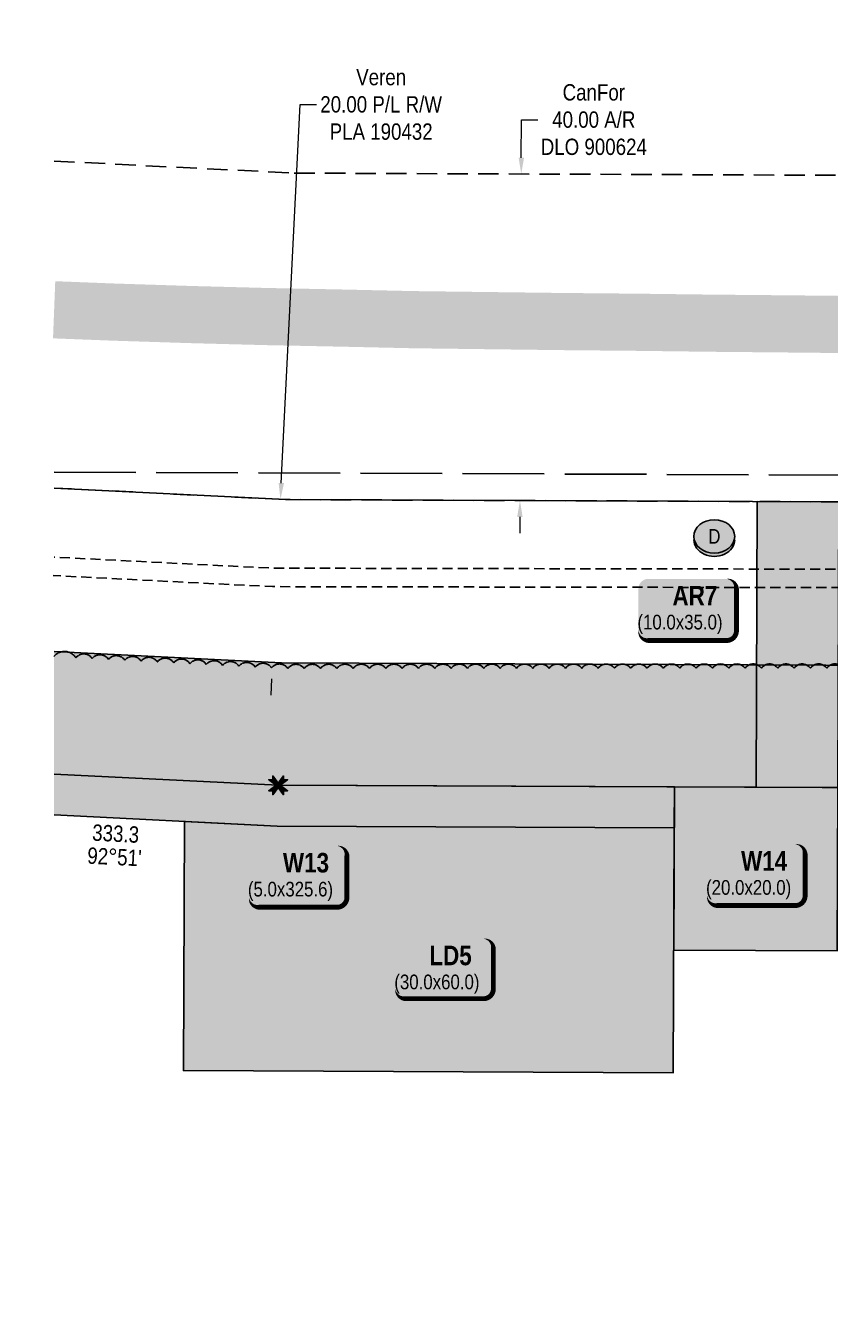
# Model space of a CAD drawing. Extents: x 471563 to 508050, y 6028961 to 6050146.
# Drawn here: x 471823 to 472315, y 6044244 to 6045025 of the extents above; entities that cross this region are included whole.
import ezdxf
from ezdxf.enums import TextEntityAlignment as Align

# ---------------------------------------------------------------- set-up
doc = ezdxf.new("R2010")
doc.units = 0
doc.header["$LTSCALE"] = 5
doc.header["$PDSIZE"] = 0.5
for name, pattern in [('0', [1, 1, 0]), ('foc-ACCESSROAD', [3.75, 2.5, -1.25]), ('foc-UNSURVEYED', [12.5, 10, -2.5]), ('UG_PIPE', [1.875, 1.25, -0.625])]:
    doc.linetypes.add(name, pattern=pattern)
doc.layers.get('Defpoints').update_dxf_attribs({"color": 9})
for name, color, linetype in [('AS-PIPE-UG', 44, 'UG_PIPE'), ('AS-ROADS', 254, 'Continuous'), ('C-RW', 13, 'Continuous'), ('F-AR', 190, 'foc-ACCESSROAD'), ('L-BD1', 253, 'Continuous'), ('L-MON', 1, 'Continuous'), ('L-USEC', 7, 'foc-UNSURVEYED'), ('P-CROSSINGS AR', 250, 'Continuous'), ('P-PROPOSED', 10, 'Continuous'), ('P-PROPOSED-H', 21, 'Continuous'), ('P-TEMP-BLOCKS', 250, 'Continuous'), ('P-TEMP-H', 41, 'Continuous'), ('P-TEMP_LOG DECK', 46, 'Continuous'), ('P-TEMP_WORKSPACE', 46, 'Continuous'), ('P-WORKAREA', 113, 'Continuous'), ('P-WORKAREA-H', 111, 'Continuous'), ('T-BUSH', 110, '0')]:
    doc.layers.add(name, color=color, linetype=linetype)
doc.layers.add('C-AR-T', color=13, linetype='Continuous', lineweight=9)
doc.layers.add('F-AR-T', color=190, linetype='Continuous', lineweight=9)
doc.styles.add('80', font='ARIALN.TTF', dxfattribs={"height": 10})
doc.styles.add('80CG', font='ARIALN.TTF', dxfattribs={"height": 10})
doc.styles.add('80L', font='ARIALN.TTF', dxfattribs={"height": 10})
doc.styles.add('BOLD', font='ARIALNB.TTF')
doc.dimstyles.new('Compass 5 000', dxfattribs={"dimscale": 5, "dimtxt": 9, "dimasz": 2, "dimexe": 0.2, "dimexo": 0.0625, "dimgap": 0.5, "dimtad": 0, "dimtih": 1, "dimtoh": 1, "dimzin": 0, "dimdsep": 46, "dimtxsty": '80CG', "dimcen": 0.1, "dimse1": 1, "dimse2": 1, "dimclrd": 256, "dimclrt": 256, "dimaunit": 1, "dimadec": 4, "dimazin": 0, "dimtfac": 0.06, "dimtofl": 0, "dimtmove": 0, "dimatfit": 1, "dimfxl": 0.2, "dimtolj": 1, "dimtzin": 0, "dimlwd": -1, "dimarcsym": 0})

# ---------------------------------------------------------------- blocks, each defined once
blk = doc.blocks.new('*U102')
h = blk.add_hatch(color=191)
edge = h.paths.add_edge_path()
edge.add_line((-24, -18.23), (24, -18.23))
edge.add_arc((24, -12.23), 6, 270, 360)
edge.add_line((30, -12.23), (30, 12.5))
edge.add_arc((24, 12.5), 6, 0, 90)
edge.add_line((24, 18.5), (-24, 18.5))
edge.add_arc((-24, 12.5), 6, 90, 180)
edge.add_line((-30, 12.5), (-30, -12.23))
edge.add_arc((-24, -12.23), 6, 180, 270)
at = {"color": 250, "flags": 128}
blk.add_lwpolyline([(-24, -18.23, 3, 3, 0), (24, -18.23, 3, 3, 0.414214), (30, -12.23, 3, 3, 0), (30, 12.5, 3, 0, 0.414214), (24, 18.5, 0, 0, 0), (-24, 18.5, 0, 0, 0.414214), (-30, 12.5, 0, 0, 0), (-30, -12.23, 0, 3, 0.414214)], format="xyseb", close=True, dxfattribs=at)
at = {"flags": 128}
blk.add_lwpolyline([(-19.73, 12.37, 0, 7.5, 0), (0, 0, 0, 0, 0)], format="xyseb", dxfattribs=at)
at = {"color": 250}
for tag, p, height, style in [('TEMP_AREA_W1_001', (-9.21, 2.24), 12, 'BOLD'), ('ENTER_TEXT_001', (-30.66, -12.47), 9, '80')]:
    blk.add_attdef(tag, p, '', height=height, dxfattribs=dict(at, style=style))
blk = doc.blocks.new('*U269')
h = blk.add_hatch(color=111)
edge = h.paths.add_edge_path()
edge.add_line((-24, -19.25), (24, -19.25))
edge.add_arc((24, -13.25), 6, 270, 360)
edge.add_line((30, -13.25), (30, 12.5))
edge.add_arc((24, 12.5), 6, 0, 90)
edge.add_line((24, 18.5), (-24, 18.5))
edge.add_arc((-24, 12.5), 6, 90, 180)
edge.add_line((-30, 12.5), (-30, -13.25))
edge.add_arc((-24, -13.25), 6, 180, 270)
at = {"color": 250, "flags": 128}
blk.add_lwpolyline([(-24, -19.25, 3, 3, 0), (24, -19.25, 3, 3, 0.414214), (30, -13.25, 3, 3, 0), (30, 12.5, 3, 0, 0.414214), (24, 18.5, 0, 0, 0), (-24, 18.5, 0, 0, 0.414214), (-30, 12.5, 0, 0, 0), (-30, -13.25, 0, 3, 0.414214)], format="xyseb", close=True, dxfattribs=at)
at = {"flags": 128}
blk.add_lwpolyline([(17.96, -9.27, 0, 7.5, 0), (0, 0, 0, 0, 0)], format="xyseb", dxfattribs=at)
at = {"color": 250}
for tag, p, height, style in [('TEMP_AREA_W1_001', (-9.21, 2.24), 12, 'BOLD'), ('ENTER_TEXT_001', (-30.66, -12.47), 9, '80')]:
    blk.add_attdef(tag, p, '', height=height, dxfattribs=dict(at, style=style))
blk = doc.blocks.new('*U268')
h = blk.add_hatch(color=191)
edge = h.paths.add_edge_path()
edge.add_line((-24, -19.07), (24, -19.07))
edge.add_arc((24, -13.07), 6, 270, 360)
edge.add_line((30, -13.07), (30, 12.5))
edge.add_arc((24, 12.5), 6, 0, 90)
edge.add_line((24, 18.5), (-24, 18.5))
edge.add_arc((-24, 12.5), 6, 90, 180)
edge.add_line((-30, 12.5), (-30, -13.07))
edge.add_arc((-24, -13.07), 6, 180, 270)
at = {"color": 250, "flags": 128}
blk.add_lwpolyline([(-24, -19.07, 3, 3, 0), (24, -19.07, 3, 3, 0.414214), (30, -13.07, 3, 3, 0), (30, 12.5, 3, 0, 0.414214), (24, 18.5, 0, 0, 0), (-24, 18.5, 0, 0, 0.414214), (-30, 12.5, 0, 0, 0), (-30, -13.07, 0, 3, 0.414214)], format="xyseb", close=True, dxfattribs=at)
at = {"flags": 128}
blk.add_lwpolyline([(12.64, 6.3, 0, 7.5, 0), (0, 0, 0, 0, 0)], format="xyseb", dxfattribs=at)
at = {"color": 250}
for tag, p, height, style in [('TEMP_AREA_W1_001', (-9.21, 2.24), 12, 'BOLD'), ('ENTER_TEXT_001', (-30.66, -12.47), 9, '80')]:
    blk.add_attdef(tag, p, '', height=height, dxfattribs=dict(at, style=style))
blk = doc.blocks.new('*U278')
h = blk.add_hatch(color=191)
edge = h.paths.add_edge_path()
edge.add_line((-24, -19.07), (24, -19.07))
edge.add_arc((24, -13.07), 6, 270, 360)
edge.add_line((30, -13.07), (30, 12.5))
edge.add_arc((24, 12.5), 6, 0, 90)
edge.add_line((24, 18.5), (-24, 18.5))
edge.add_arc((-24, 12.5), 6, 90, 180)
edge.add_line((-30, 12.5), (-30, -13.07))
edge.add_arc((-24, -13.07), 6, 180, 270)
at = {"flags": 128}
blk.add_lwpolyline([(47.67, 42.91, 0, 7.5, 0), (0, 0, 0, 0, 0)], format="xyseb", dxfattribs=at)
at = {"color": 250, "flags": 128}
blk.add_lwpolyline([(-24, -19.07, 3, 3, 0), (24, -19.07, 3, 3, 0.414214), (30, -13.07, 3, 3, 0), (30, 12.5, 3, 0, 0.414214), (24, 18.5, 0, 0, 0), (-24, 18.5, 0, 0, 0.414214), (-30, 12.5, 0, 0, 0), (-30, -13.07, 0, 3, 0.414214)], format="xyseb", close=True, dxfattribs=at)
at = {"color": 250}
for tag, p, height, style in [('TEMP_AREA_W1_001', (-9.21, 2.24), 12, 'BOLD'), ('ENTER_TEXT_001', (-30.66, -12.47), 9, '80')]:
    blk.add_attdef(tag, p, '', height=height, dxfattribs=dict(at, style=style))
blk = doc.blocks.new('TEMP')
h = blk.add_hatch(color=255)
h.dxf.hatch_style = 1
h.paths.add_polyline_path([(0, 0.25), (-0.67, 1.15), (-0.67, 0.67), (-1.15, 0.67), (-0.25, 0), (-1.15, -0.67), (-0.67, -0.67), (-0.67, -1.15), (0, -0.25), (0.67, -1.15), (0.67, -0.67), (1.15, -0.67), (0.25, 0), (1.15, 0.67), (0.67, 0.67), (0.67, 1.15)])
h.paths.add_polyline_path([(0.57, 0.85), (0.57, 0.57), (0.85, 0.57), (0.08, 0), (0.85, -0.57), (0.57, -0.57), (0.57, -0.85), (0, -0.08), (-0.57, -0.85), (-0.57, -0.57), (-0.85, -0.57), (-0.08, 0), (-0.85, 0.57), (-0.57, 0.57), (-0.57, 0.85), (0, 0.08)], flags=16)
h = blk.add_hatch(color=1)
h.dxf.hatch_style = 1
h.paths.add_polyline_path([(0, 0.08), (-0.57, 0.85), (-0.57, 0.57), (-0.85, 0.57), (-0.08, 0), (-0.85, -0.57), (-0.57, -0.57), (-0.57, -0.85), (0, -0.08), (0.57, -0.85), (0.57, -0.57), (0.85, -0.57), (0.08, 0), (0.85, 0.57), (0.57, 0.57), (0.57, 0.85)])
h = blk.add_hatch(color=1)
h.dxf.hatch_style = 1
h.paths.add_polyline_path([(-0.08, 0), (-0.85, 0.57), (-0.57, 0.57), (-0.57, 0.85), (0, 0.08), (0.57, 0.85), (0.57, 0.57), (0.85, 0.57), (0.08, 0), (0.85, -0.57), (0.57, -0.57), (0.57, -0.85), (0, -0.08), (-0.57, -0.85), (-0.57, -0.57), (-0.85, -0.57)])
at = {"color": 1}
for p, q in [((-0.08, 0), (0.08, 0)), ((0, 0.08), (0, -0.08))]:
    blk.add_line(p, q, dxfattribs=at)
at = {"color": 255, "flags": 128}
blk.add_lwpolyline([(-0.25, 0), (-1.15, 0.67), (-0.67, 0.67), (-0.67, 1.15), (0, 0.25), (0.67, 1.15), (0.67, 0.67), (1.15, 0.67), (0.25, 0), (1.15, -0.67), (0.67, -0.67), (0.67, -1.15), (0, -0.25), (-0.67, -1.15), (-0.67, -0.67), (-1.15, -0.67)], close=True, dxfattribs=at)
at = {"color": 1, "flags": 128}
blk.add_lwpolyline([(-0.08, 0), (-0.85, 0.57), (-0.57, 0.57), (-0.57, 0.85), (0, 0.08), (0.57, 0.85), (0.57, 0.57), (0.85, 0.57), (0.08, 0), (0.85, -0.57), (0.57, -0.57), (0.57, -0.85), (0, -0.08), (-0.57, -0.85), (-0.57, -0.57), (-0.85, -0.57)], close=True, dxfattribs=at)
blk = doc.blocks.new('*D282')
at = {"layer": 'Defpoints', "color": 0, "transparency": 16777216}
for p in [(472065.53, 6044934.62), (472126.08, 6044934.38), (472064.73, 6044734.7)]:
    blk.add_point(p, dxfattribs=at)
at = {"layer": 'F-AR-T', "transparency": 16777216}
for p, q in [((472126.12, 6044944.38), (472126.22, 6044967.64)), ((472126.22, 6044967.64), (472136.22, 6044967.64)), ((472125.24, 6044724.46), (472125.2, 6044714.46))]:
    blk.add_line(p, q, dxfattribs=at)
for points in [[(472124.46, 6044944.39), (472127.79, 6044944.37), (472126.08, 6044934.38)], [(472123.57, 6044724.46), (472126.91, 6044724.45), (472125.28, 6044734.46)]]:
    blk.add_solid(points, dxfattribs=at)
at = {"layer": 'F-AR-T', "transparency": 16777216, "insert": (472170.49, 6044967.64), "char_height": 10, "attachment_point": 5, "style": '80CG'}
blk.add_mtext('\\A1;CanFor\\P40.00 A/R\\PDLO 900624', dxfattribs=at)
blk = doc.blocks.new('*D283')
at = {"layer": 'C-AR-T', "transparency": 16777216}
for p, q in [((471979.2, 6044745.2), (471990.79, 6044976.96)), ((471990.79, 6044976.96), (472000.79, 6044976.96)), ((471973.21, 6044625.4), (471972.71, 6044615.42))]:
    blk.add_line(p, q, dxfattribs=at)
for points in [[(471977.54, 6044745.28), (471980.87, 6044745.12), (471978.7, 6044735.21)], [(471971.55, 6044625.49), (471974.88, 6044625.32), (471973.71, 6044635.39)]]:
    blk.add_solid(points, dxfattribs=at)
at = {"layer": 'Defpoints', "color": 0, "transparency": 16777216}
for p in [(471967.39, 6044735.78), (471978.7, 6044735.21), (471962.4, 6044635.96)]:
    blk.add_point(p, dxfattribs=at)
at = {"layer": 'C-AR-T', "transparency": 16777216, "insert": (472040.33, 6044976.96), "char_height": 10, "attachment_point": 5, "style": '80CG'}
blk.add_mtext('\\A1;Veren\\P20.00 P/L R/W\\PPLA 190432', dxfattribs=at)
blk = doc.blocks.new('Well_proximity')
h = blk.add_hatch(color=191)
h.dxf.hatch_style = 1
edge = h.paths.add_edge_path()
edge.add_ellipse((0, 0), major_axis=(-12.5, 0), ratio=0.816297, start_angle=0, end_angle=360)
h = blk.add_hatch(color=250)
h.dxf.hatch_style = 1
edge = h.paths.add_edge_path()
edge.add_ellipse((0, -2.05), major_axis=(-12.5, 0), ratio=0.816297, start_angle=0, end_angle=180)
edge.add_line((12.5, -2.05), (12.5, 0))
edge.add_ellipse((0, 0), major_axis=(-12.5, 0), ratio=0.816297, start_angle=0, end_angle=180, ccw=False)
edge.add_line((-12.5, 0), (-12.5, -2.05))
at = {"color": 250}
blk.add_ellipse((0, 0), major_axis=(-12.5, 0), ratio=0.816297, dxfattribs=at)
blk.add_ellipse((0, -2.05), major_axis=(-12.5, 0), ratio=0.816297, start_param=0, end_param=3.141593, dxfattribs=at)
at = {"color": 250, "style": '80L'}
blk.add_attdef('CROSSING', text='', height=9, dxfattribs=at).set_placement((0.09, 0.02), align=Align.MIDDLE_CENTER)

msp = doc.modelspace()

# ---------------------------------------------------------------- hatches: boundary and pattern name
at = {"layer": 'P-PROPOSED-H'}
h = msp.add_hatch(color=256, dxfattribs=at)
h.dxf.hatch_style = 1
h.paths.add_polyline_path([(474545.295, 6044304.214), (474501.249, 6044243.558), (474437.31, 6044289.988), (474300.867, 6044368.559), (474006.554, 6044460.304), (473830.11, 6044493.426), (473463.451, 6044533.211), (473071.474, 6044555.539), (471977.279, 6044560.158), (471840.166, 6044567.014), (471840.166, 6044642.068), (471979.31, 6044635.111), (473073.765, 6044630.491), (473469.63, 6044607.941), (473841.085, 6044567.636), (474024.685, 6044533.171), (474331.09, 6044437.656), (474478.15, 6044352.971)])
edge = h.paths.add_edge_path(flags=17)
edge.add_arc((473070.71, 6044530.555), 24.987, 86.739735, 89.75814)
edge.add_arc((473461.392, 6044508.301), 24.987, 83.807306, 86.739734)
edge.add_arc((474000.51, 6044436.016), 24.987, 72.686284, 79.368286)
edge.add_arc((474290.792, 6044345.527), 24.987, 60.064365, 72.686284)
edge.add_arc((474423.696, 6044268.993), 24.987, 54.014625, 60.064365)
at = {"layer": 'P-TEMP-H'}
h = msp.add_hatch(color=256, dxfattribs=at)
h.dxf.hatch_style = 1
h.paths.add_polyline_path([(471840.166, 6044567.014), (471977.279, 6044560.158), (472219.84, 6044559.134), (472219.734, 6044534.148), (471976.602, 6044535.174), (471840.166, 6044541.996)])
h = msp.add_hatch(color=256, dxfattribs=at)
h.dxf.hatch_style = 1
h.paths.add_polyline_path([(472219.84, 6044559.134), (472219.418, 6044459.187), (472319.365, 6044458.765), (472319.787, 6044558.712)])
h = msp.add_hatch(color=256, dxfattribs=at)
h.dxf.hatch_style = 1
h.paths.add_polyline_path([(471919.904, 6044538.009), (471976.602, 6044535.174), (472219.734, 6044534.148), (472219.101, 6044384.227), (471919.26, 6044385.493)])
at = {"layer": 'P-WORKAREA-H'}
h = msp.add_hatch(color=256, dxfattribs=at)
h.dxf.hatch_style = 1
h.paths.add_polyline_path([(472269.813, 6044558.923), (472270.552, 6044733.83), (472320.526, 6044733.728), (472319.787, 6044558.712)])

# ---------------------------------------------------------------- linework, layer by layer
at = {"layer": 'AS-PIPE-UG', "flags": 128}
for points in [[(474574.206, 6044352.566), (474512.84, 6044391.041), (474386.565, 6044472.316), (474340.075, 6044496.716), (474285.94, 6044515.956), (474199.035, 6044532.551), (474031.365, 6044573.751), (473724.625, 6044636.186), (473470.6, 6044662.381), (473386.395, 6044668.736), (473252.54, 6044669.241), (472844.405, 6044667.236), (472680.34, 6044685.986), (472383.45, 6044692.356), (471974.155, 6044693.066), (471840.166, 6044699.831)], [(474569.076, 6044343.986), (474507.48, 6044382.605), (474381.528, 6044463.672), (474336.059, 6044487.536), (474283.314, 6044506.282), (474196.34, 6044521.584), (474028.89, 6044562.729), (473722.915, 6044625.009), (473469.596, 6044651.131), (473385.948, 6044657.444), (473252.546, 6044657.947), (472843.789, 6044655.939), (472679.576, 6044674.706), (472383.319, 6044681.062), (471973.86, 6044681.773), (471839.596, 6044688.552)]]:
    msp.add_lwpolyline(points, dxfattribs=at)
at = {"layer": 'AS-ROADS', "const_width": 35, "flags": 128}
msp.add_lwpolyline([(472333.965, 6044842.156), (472287.75, 6044842.631), (472241.92, 6044843.056), (472196.19, 6044843.636), (472151.065, 6044844.056), (472105.885, 6044844.626), (472060.285, 6044845.201), (472015.045, 6044846.206), (471969.475, 6044847.131), (471923.21, 6044848.356), (471876.15, 6044849.866), (471840.166, 6044851.268)], dxfattribs=at)
at = {"layer": 'C-RW', "flags": 128}
for points in [[(471840.166, 6044742.141), (471982.018, 6044735.048), (473076.82, 6044730.427), (473477.868, 6044707.582), (473855.718, 6044666.583), (474048.859, 6044630.327), (474371.388, 6044529.786), (474532.603, 6044436.949), (474596.791, 6044390.339)], [(474545.295, 6044304.214), (474478.15, 6044352.971), (474331.09, 6044437.656), (474024.685, 6044533.171), (473841.085, 6044567.636), (473469.63, 6044607.941), (473073.765, 6044630.491), (471979.31, 6044635.111), (471840.166, 6044642.068)]]:
    msp.add_lwpolyline(points, dxfattribs=at)
at = {"layer": 'F-AR'}
for points in [[(471840.166, 6044942.288), (471987.163, 6044934.938), (472698.256, 6044932.083), (473072.783, 6044930.578), (473494.168, 6044906.813), (473884.984, 6044864.529), (474097.163, 6044824.781), (474360.322, 6044742.63), (474451.878, 6044714.103), (474641.405, 6044605.2), (474690.188, 6044569.794)], [(474596.894, 6044390.512), (474532.596, 6044437.179), (474371.35, 6044529.829), (474231.558, 6044573.445), (474048.824, 6044630.463), (473855.763, 6044666.361), (473588.315, 6044695.563), (473552.446, 6044699.446), (473542.021, 6044700.573), (473477.778, 6044707.523), (473414.446, 6044711.095), (473066.823, 6044730.7), (472697.069, 6044732.185), (471981.878, 6044735.057), (471840.166, 6044742.13)]]:
    msp.add_lwpolyline(points, dxfattribs=at)
at = {"layer": 'L-USEC', "flags": 128}
msp.add_lwpolyline([(471840.166, 6044751.852), (472697.166, 6044748.747)], dxfattribs=at)
at = {"layer": 'P-PROPOSED'}
for points in [[(471840.166, 6044642.068), (471979.31, 6044635.111), (473073.765, 6044630.491), (473469.63, 6044607.941), (473841.085, 6044567.636), (474024.685, 6044533.171), (474331.09, 6044437.656), (474478.15, 6044352.971), (474545.295, 6044304.214)], [(474501.249, 6044243.558), (474437.31, 6044289.988), (474300.867, 6044368.559), (474006.554, 6044460.304), (473830.11, 6044493.426), (473463.451, 6044533.211), (473071.474, 6044555.539), (471977.279, 6044560.158), (471840.166, 6044567.014)]]:
    msp.add_lwpolyline(points, dxfattribs=at)
at = {"layer": 'P-TEMP_LOG DECK', "flags": 128}
msp.add_lwpolyline([(471919.904, 6044538.009), (471976.602, 6044535.174), (472219.734, 6044534.148), (472219.101, 6044384.227), (471919.26, 6044385.493)], close=True, dxfattribs=at)
at = {"layer": 'P-TEMP_WORKSPACE'}
msp.add_lwpolyline([(471840.166, 6044567.014), (471977.279, 6044560.158), (472219.84, 6044559.134), (472219.734, 6044534.148), (471976.602, 6044535.174), (471840.166, 6044541.996)], dxfattribs=at)
msp.add_lwpolyline([(472219.84, 6044559.134), (472219.418, 6044459.187), (472319.365, 6044458.765), (472319.787, 6044558.712)], close=True, dxfattribs=at)
at = {"layer": 'P-WORKAREA'}
msp.add_lwpolyline([(472269.813, 6044558.923), (472270.552, 6044733.83), (472320.526, 6044733.728), (472319.787, 6044558.712)], close=True, dxfattribs=at)
at = {"layer": 'T-BUSH', "flags": 128}
msp.add_lwpolyline([(473920.644, 6044262.216, 0.5205671), (473929.125, 6044267.504, 0.5205671), (473937.606, 6044272.792, 0.5205671), (473946.087, 6044278.08, 0.5205671), (473954.568, 6044283.368, 0.5205671), (473963.05, 6044288.656, 0.5205671), (473971.531, 6044293.944, 0.5205671), (473980.012, 6044299.232, 0.5205671), (473987.72, 6044305.573, 0.5205671), (473995.299, 6044312.088, 0.5205671), (474002.878, 6044318.604, 0.5205671), (474010.457, 6044325.12, 0.5205671), (474018.205, 6044331.426, 0.5205671), (474026.147, 6044337.494, 0.5205671), (474034.089, 6044343.562, 0.5205671), (474042.031, 6044349.63, 0.5205671), (474049.972, 6044355.698, 0.5205671), (474057.146, 6044362.544, 0.5205671), (474063.308, 6044370.413, 0.5205671), (474069.469, 6044378.283, 0.5205671), (474075.631, 6044386.152, 0.5205671), (474081.793, 6044394.021, 0.5205671), (474085.672, 6044402.901, 0.5205671), (474087.352, 6044412.753, 0.5205671), (474089.031, 6044422.606, 0.5205671), (474090.711, 6044432.459, 0.5205671), (474092.39, 6044442.311, 0.5205671), (474092.455, 6044451.91, 0.5205671), (474085.596, 6044458.12, 0.5205671), (474076.082, 6044461.184, 0.5205671), (474066.569, 6044464.248, 0.5205671), (474057.055, 6044467.312, 0.5205671), (474047.542, 6044470.376, 0.5205671), (474038.028, 6044473.44, 0.5205671), (474028.515, 6044476.504, 0.5205671), (474019.001, 6044479.568, 0.5205671), (474013.712, 6044474.519, 0.5205671), (474010.768, 6044464.968, 0.5205671), (474007.823, 6044455.417, 0.5205671), (474004.879, 6044445.866, 0.5205671), (474001.934, 6044436.315, 0.5205671), (473998.99, 6044426.764, 0.5205671), (473996.045, 6044417.212, 0.5205671), (473993.101, 6044407.661, 0.5205671), (473990.156, 6044398.11, 0.5205671), (473987.212, 6044388.559, 0.5205671), (473982.165, 6044382.471, 0.5205671), (473972.334, 6044384.269, 0.5205671), (473962.502, 6044386.067, 0.5205671), (473952.67, 6044387.865, 0.5205671), (473942.839, 6044389.663, 0.5205671), (473933.007, 6044391.461, 0.5205671), (473923.175, 6044393.259, 0.5205671), (473913.344, 6044395.056, 0.5205671), (473903.512, 6044396.854, 0.5205671), (473893.68, 6044398.652, 0.5205671), (473883.848, 6044400.45, 0.5205671), (473874.017, 6044402.248, 0.5205671), (473864.185, 6044404.046, 0.5205671), (473854.353, 6044405.844, 0.5205671), (473844.522, 6044407.642, 0.5205671), (473834.69, 6044409.439, 0.5205671), (473824.858, 6044411.237, 0.5205671), (473815.027, 6044413.035, 0.5205671), (473805.195, 6044414.833, 0.5205671), (473795.363, 6044416.631, 0.5205671), (473785.532, 6044418.429, 0.5205671), (473775.7, 6044420.227, 0.5205671), (473765.868, 6044422.025, 0.5205671), (473756.037, 6044423.822, 0.5205671), (473746.205, 6044425.62, 0.5205671), (473736.373, 6044427.418, 0.5205671), (473728.352, 6044430.923, 0.5205671), (473727.132, 6044440.843, 0.5205671), (473725.912, 6044450.763, 0.5205671), (473724.692, 6044460.683, 0.5205671), (473723.472, 6044470.603, 0.5205671), (473722.253, 6044480.523, 0.5205671), (473721.033, 6044490.443, 0.5205671), (473719.813, 6044500.363, 0.5205671), (473718.593, 6044510.283, 0.5205671), (473717.373, 6044520.203, 0.5205671), (473716.154, 6044530.123, 0.5205671), (473714.934, 6044540.043, 0.5205671), (473713.714, 6044549.963, 0.5205671), (473712.494, 6044559.883, 0.5205671), (473711.274, 6044569.803, 0.5205671), (473709.679, 6044579.326, 0.5205671), (473699.706, 6044579.984, 0.5205671), (473689.733, 6044580.642, 0.5205671), (473679.76, 6044581.3, 0.5205671), (473669.787, 6044581.957, 0.5205671), (473659.814, 6044582.615, 0.5205671), (473649.841, 6044583.273, 0.5205671), (473639.868, 6044583.931, 0.5205671), (473629.895, 6044584.589, 0.5205671), (473619.922, 6044585.247, 0.5205671), (473609.949, 6044585.905, 0.5205671), (473599.976, 6044586.562, 0.5205671), (473590.003, 6044587.22, 0.5205671), (473580.03, 6044587.878, 0.5205671), (473570.057, 6044588.536, 0.5205671), (473560.084, 6044589.194, 0.5205671), (473550.11, 6044589.852, 0.5205671), (473540.137, 6044590.51, 0.5205671), (473530.164, 6044591.167, 0.5205671), (473520.191, 6044591.825, 0.5205671), (473510.218, 6044592.483, 0.5205671), (473500.245, 6044593.141, 0.5205671), (473490.272, 6044593.799, 0.5205671), (473480.299, 6044594.457, 0.5205671), (473470.326, 6044595.115, 0.5205671), (473460.353, 6044595.772, 0.5205671), (473450.38, 6044596.43, 0.5205671), (473440.407, 6044597.088, 0.5205671), (473430.434, 6044597.746, 0.5205671), (473420.461, 6044598.404, 0.5205671), (473410.488, 6044599.062, 0.5205671), (473400.515, 6044599.72, 0.5205671), (473390.542, 6044600.377, 0.5205671), (473380.569, 6044601.035, 0.5205671), (473370.596, 6044601.693, 0.5205671), (473361.9, 6044600.948, 0.5205671), (473361.625, 6044590.957, 0.5205671), (473361.35, 6044580.966, 0.5205671), (473361.074, 6044570.975, 0.5205671), (473360.799, 6044560.985, 0.5205671), (473360.524, 6044550.994, 0.5205671), (473360.249, 6044541.003, 0.5205671), (473359.973, 6044531.012, 0.5205671), (473359.698, 6044521.021, 0.5205671), (473359.423, 6044511.03, 0.5205671), (473359.148, 6044501.039, 0.5205671), (473349.729, 6044501.951, 0.5205671), (473339.842, 6044503.42, 0.5205671), (473329.956, 6044504.89, 0.5205671), (473320.07, 6044506.359, 0.5205671), (473310.184, 6044507.828, 0.5205671), (473300.298, 6044509.297, 0.5205671), (473290.412, 6044510.767, 0.5205671), (473280.526, 6044512.236, 0.5205671), (473270.639, 6044513.705, 0.5205671), (473260.753, 6044515.174, 0.5205671), (473250.867, 6044516.644, 0.5205671), (473240.981, 6044518.113, 0.5205671), (473235.522, 6044523.448, 0.5205671), (473235.4, 6044533.442, 0.5205671), (473235.277, 6044543.436, 0.5205671), (473235.154, 6044553.43, 0.5205671), (473235.031, 6044563.424, 0.5205671), (473234.908, 6044573.418, 0.5205671), (473234.785, 6044583.412, 0.5205671), (473234.662, 6044593.406, 0.5205671), (473234.54, 6044603.4, 0.5205671), (473234.417, 6044613.394, 0.5205671), (473234.294, 6044623.388, 0.5205671), (473234.171, 6044633.382, 0.5205671), (473234.048, 6044643.376, 0.5205671), (473233.925, 6044653.37, 0.5205671), (473233.802, 6044663.363, 0.5205671), (473233.679, 6044673.357, 0.5205671), (473233.557, 6044683.351, 0.5205671), (473231.556, 6044692.642, 0.5205671), (473225.086, 6044700.26, 0.5205671), (473218.615, 6044707.878, 0.5205671), (473208.725, 6044709.055, 0.5205671), (473198.791, 6044710.148, 0.5205671), (473188.856, 6044711.241, 0.5205671), (473178.921, 6044712.334, 0.5205671), (473168.986, 6044713.427, 0.5205671), (473159.051, 6044714.52, 0.5205671), (473149.117, 6044715.612, 0.5205671), (473139.182, 6044716.705, 0.5205671), (473129.247, 6044717.798, 0.5205671), (473119.312, 6044718.891, 0.5205671), (473109.378, 6044719.984, 0.5205671), (473099.443, 6044721.077, 0.5205671), (473089.508, 6044722.17, 0.5205671), (473079.573, 6044723.263, 0.5205671), (473069.638, 6044724.356, 0.5205671), (473063.466, 6044720.867, 0.5205671), (473062.605, 6044710.909, 0.5205671), (473061.744, 6044700.951, 0.5205671), (473060.883, 6044690.994, 0.5205671), (473060.022, 6044681.036, 0.5205671), (473051.405, 6044681.192, 0.5205671), (473041.565, 6044682.943, 0.5205671), (473031.725, 6044684.694, 0.5205671), (473021.885, 6044686.445, 0.5205671), (473015.931, 6044691.673, 0.5205671), (473015.281, 6044701.647, 0.5205671), (473014.631, 6044711.62, 0.5205671), (473013.981, 6044721.594, 0.5205671), (473013.331, 6044731.568, 0.5205671), (473008.217, 6044739.775, 0.5205671), (473001.869, 6044747.495, 0.5205671), (472995.521, 6044755.215, 0.5205671), (472988.959, 6044762.625, 0.5205671), (472979.493, 6044765.832, 0.5205671), (472970.026, 6044769.038, 0.5205671), (472960.56, 6044772.244, 0.5205671), (472951.093, 6044775.45, 0.5205671), (472941.627, 6044778.656, 0.5205671), (472932.16, 6044781.862, 0.5205671), (472923.422, 6044781.574, 0.5205671), (472916.027, 6044774.85, 0.5205671), (472908.632, 6044768.127, 0.5205671), (472901.236, 6044761.404, 0.5205671), (472891.443, 6044761.268, 0.5205671), (472881.456, 6044761.663, 0.5205671), (472873.043, 6044766.27, 0.5205671), (472865.246, 6044772.522, 0.5205671), (472857.448, 6044778.775, 0.5205671), (472849.651, 6044785.027, 0.5205671), (472841.853, 6044791.28, 0.5205671), (472833.798, 6044791.124, 0.5205671), (472825.523, 6044785.519, 0.5205671), (472816.533, 6044781.152, 0.5205671), (472807.537, 6044776.798, 0.5205671), (472798.541, 6044772.443, 0.5205671), (472789.545, 6044768.089, 0.5205671), (472780.548, 6044763.734, 0.5205671), (472771.552, 6044759.379, 0.5205671), (472762.556, 6044755.025, 0.5205671), (472753.56, 6044750.67, 0.5205671), (472744.564, 6044746.316, 0.5205671), (472735.567, 6044741.961, 0.5205671), (472726.571, 6044737.606, 0.5205671), (472717.575, 6044733.252, 0.5205671), (472708.579, 6044728.897, 0.5205671), (472702.043, 6044723.009, 0.5205671), (472702.097, 6044713.014, 0.5205671), (472702.151, 6044703.02, 0.5205671), (472702.205, 6044693.025, 0.5205671), (472702.259, 6044683.031, 0.5205671), (472702.312, 6044673.036, 0.5205671), (472702.366, 6044663.042, 0.5205671), (472702.42, 6044653.047, 0.5205671), (472702.474, 6044643.052, 0.5205671), (472702.528, 6044633.058, 0.5205671), (472702.582, 6044623.063, 0.5205671), (472702.636, 6044613.069, 0.5205671), (472702.689, 6044603.074, 0.5205671), (472702.743, 6044593.08, 0.5205671), (472702.797, 6044583.085, 0.5205671), (472702.851, 6044573.09, 0.5205671), (472702.905, 6044563.096, 0.5205671), (472702.959, 6044553.101, 0.5205671), (472703.013, 6044543.107, 0.5205671), (472696.657, 6044538.026, 0.5205671), (472686.991, 6044535.483, 0.5205671), (472677.325, 6044532.939, 0.5205671), (472667.66, 6044530.396, 0.5205671), (472657.994, 6044527.853, 0.5205671), (472648.328, 6044525.31, 0.5205671), (472638.663, 6044522.766, 0.5205671), (472628.997, 6044520.223, 0.5205671), (472619.331, 6044517.68, 0.5205671), (472613.994, 6044523.837, 0.5205671), (472610.191, 6044533.08, 0.5205671), (472606.389, 6044542.323, 0.5205671), (472602.587, 6044551.567, 0.5205671), (472598.785, 6044560.81, 0.5205671), (472594.983, 6044570.053, 0.5205671), (472591.181, 6044579.296, 0.5205671), (472587.378, 6044588.54, 0.5205671), (472583.576, 6044597.783, 0.5205671), (472579.774, 6044607.026, 0.5205671), (472575.972, 6044616.269, 0.5205671), (472572.17, 6044625.513, 0.5205671), (472562.832, 6044626.74, 0.5205671), (472552.842, 6044627.02, 0.5205671), (472542.851, 6044627.301, 0.5205671), (472532.86, 6044627.581, 0.5205671), (472522.869, 6044627.862, 0.5205671), (472512.879, 6044628.143, 0.5205671), (472502.888, 6044628.423, 0.5205671), (472492.897, 6044628.704, 0.5205671), (472482.906, 6044628.984, 0.5205671), (472472.915, 6044629.265, 0.5205671), (472462.925, 6044629.545, 0.5205671), (472452.934, 6044629.826, 0.5205671), (472442.943, 6044630.106, 0.5205671), (472432.952, 6044630.387, 0.5205671), (472422.962, 6044630.668, 0.5205671), (472412.971, 6044630.948, 0.5205671), (472402.98, 6044631.229, 0.5205671), (472392.989, 6044631.509, 0.5205671), (472382.998, 6044631.79, 0.5205671), (472373.005, 6044631.904, 0.5205671), (472363.011, 6044631.897, 0.5205671), (472353.016, 6044631.89, 0.5205671), (472343.021, 6044631.884, 0.5205671), (472333.027, 6044631.877, 0.5205671), (472323.032, 6044631.87, 0.5205671), (472313.037, 6044631.863, 0.5205671), (472303.042, 6044631.857, 0.5205671), (472293.048, 6044631.85, 0.5205671), (472283.053, 6044631.843, 0.5205671), (472273.058, 6044631.836, 0.5205671), (472263.064, 6044631.829, 0.5205671), (472253.069, 6044631.823, 0.5205671), (472243.074, 6044631.816, 0.5205671), (472233.079, 6044631.809, 0.5205671), (472223.085, 6044631.802, 0.5205671), (472213.09, 6044631.796, 0.5205671), (472203.095, 6044631.789, 0.5205671), (472193.101, 6044631.782, 0.5205671), (472183.106, 6044631.775, 0.5205671), (472173.111, 6044631.768, 0.5205671), (472163.116, 6044631.762, 0.5205671), (472153.122, 6044631.755, 0.5205671), (472143.127, 6044631.748, 0.5205671), (472133.132, 6044631.741, 0.5205671), (472123.138, 6044631.735, 0.5205671), (472113.143, 6044631.728, 0.5205671), (472103.148, 6044631.721, 0.5205671), (472093.154, 6044631.714, 0.5205671), (472083.159, 6044631.707, 0.5205671), (472073.164, 6044631.701, 0.5205671), (472063.169, 6044631.694, 0.5205671), (472053.175, 6044631.687, 0.5205671), (472043.18, 6044631.68, 0.5205671), (472033.185, 6044631.674, 0.5205671), (472023.191, 6044631.667, 0.5205671), (472013.196, 6044631.66, 0.5205671), (472003.201, 6044631.653, 0.5205671), (471993.206, 6044631.647, 0.5205671), (471983.212, 6044631.64, 0.5205671), (471973.227, 6044632.013, 0.5205671), (471963.246, 6044632.532, 0.5205671), (471953.264, 6044633.052, 0.5205671), (471943.283, 6044633.571, 0.5205671), (471933.302, 6044634.091, 0.5205671), (471923.321, 6044634.611, 0.5205671), (471913.34, 6044635.13, 0.5205671), (471903.358, 6044635.65, 0.5205671), (471893.377, 6044636.17, 0.5205671), (471883.396, 6044636.689, 0.5205671), (471873.415, 6044637.209, 0.5205671), (471863.434, 6044637.729, 0.5205671), (471853.452, 6044638.248, 0.5205671), (471840.01, 6044638.948, 0.5205671)], format="xyb", dxfattribs=at)

# ---------------------------------------------------------------- block references
at = {"layer": 'L-MON', "xscale": 4.997357149999892, "yscale": 4.997357149999892, "zscale": 4.997357149999892}
msp.add_blockref('TEMP', (471977.279, 6044560.158), dxfattribs=at)
at = {"layer": 'P-CROSSINGS AR', "linetype": 'Continuous', "xscale": 0.99947143, "yscale": 0.99947143, "zscale": 0.99947143}
msp.add_blockref('Well_proximity', (472244.211, 6044712.551), dxfattribs=at).add_auto_attribs({'CROSSING': 'D'})
at = {"layer": 'P-TEMP-BLOCKS', "xscale": 0.9994796499999833, "yscale": 0.9994796499999833, "zscale": 0.9994796499999833}
for name, p, values in [('*U269', (472227.818, 6044668.03), {'TEMP_AREA_W1_001': 'AR7', 'ENTER_TEXT_001': '(10.0x35.0)'}), ('*U278', (471989.401, 6044504.56), {'TEMP_AREA_W1_001': 'W13', 'ENTER_TEXT_001': '(5.0x325.6)'}), ('*U268', (472269.834, 6044505.603), {'TEMP_AREA_W1_001': 'W14', 'ENTER_TEXT_001': '(20.0x20.0)'}), ('*U102', (472079.029, 6044447.746), {'TEMP_AREA_W1_001': 'LD5', 'ENTER_TEXT_001': '(30.0x60.0)'})]:
    msp.add_blockref(name, p, dxfattribs=at).add_auto_attribs(values)

# ---------------------------------------------------------------- texts
at = {"layer": 'L-BD1', "style": '80L'}
for s, p in [('333.3', (471877.838, 6044530.605)), ("92°51'", (471877.127, 6044516.38))]:
    msp.add_text(s, height=9.9947, rotation=357.1377, dxfattribs=at).set_placement(p, align=Align.MIDDLE)

# ---------------------------------------------------------------- dimensions: what is measured, and where the dimension line sits
at = {"layer": 'C-AR-T'}
dim = msp.add_linear_dim(base=(471978.703, 6044735.214), p1=(471962.397, 6044635.957), p2=(471967.388, 6044735.78), angle=87.137672, text='Veren\\P20.00 P/L R/W\\PPLA 190432', dimstyle='Compass 5 000', dxfattribs=at)
dim.commit()
dim.dimension.update_dxf_attribs({"geometry": '*D283', "text_midpoint": (472040.33, 6044976.963), "dimtype": 161})
at = {"layer": 'F-AR-T'}
dim = msp.add_linear_dim(base=(472126.084, 6044934.38), p1=(472064.731, 6044734.699), p2=(472065.534, 6044934.623), angle=89.769966, text='CanFor\\P40.00 A/R\\PDLO 900624', dimstyle='Compass 5 000', dxfattribs=at)
dim.commit()
dim.dimension.update_dxf_attribs({"geometry": '*D282', "text_midpoint": (472170.488, 6044967.64), "dimtype": 161})

doc.saveas('drawing.dxf')
